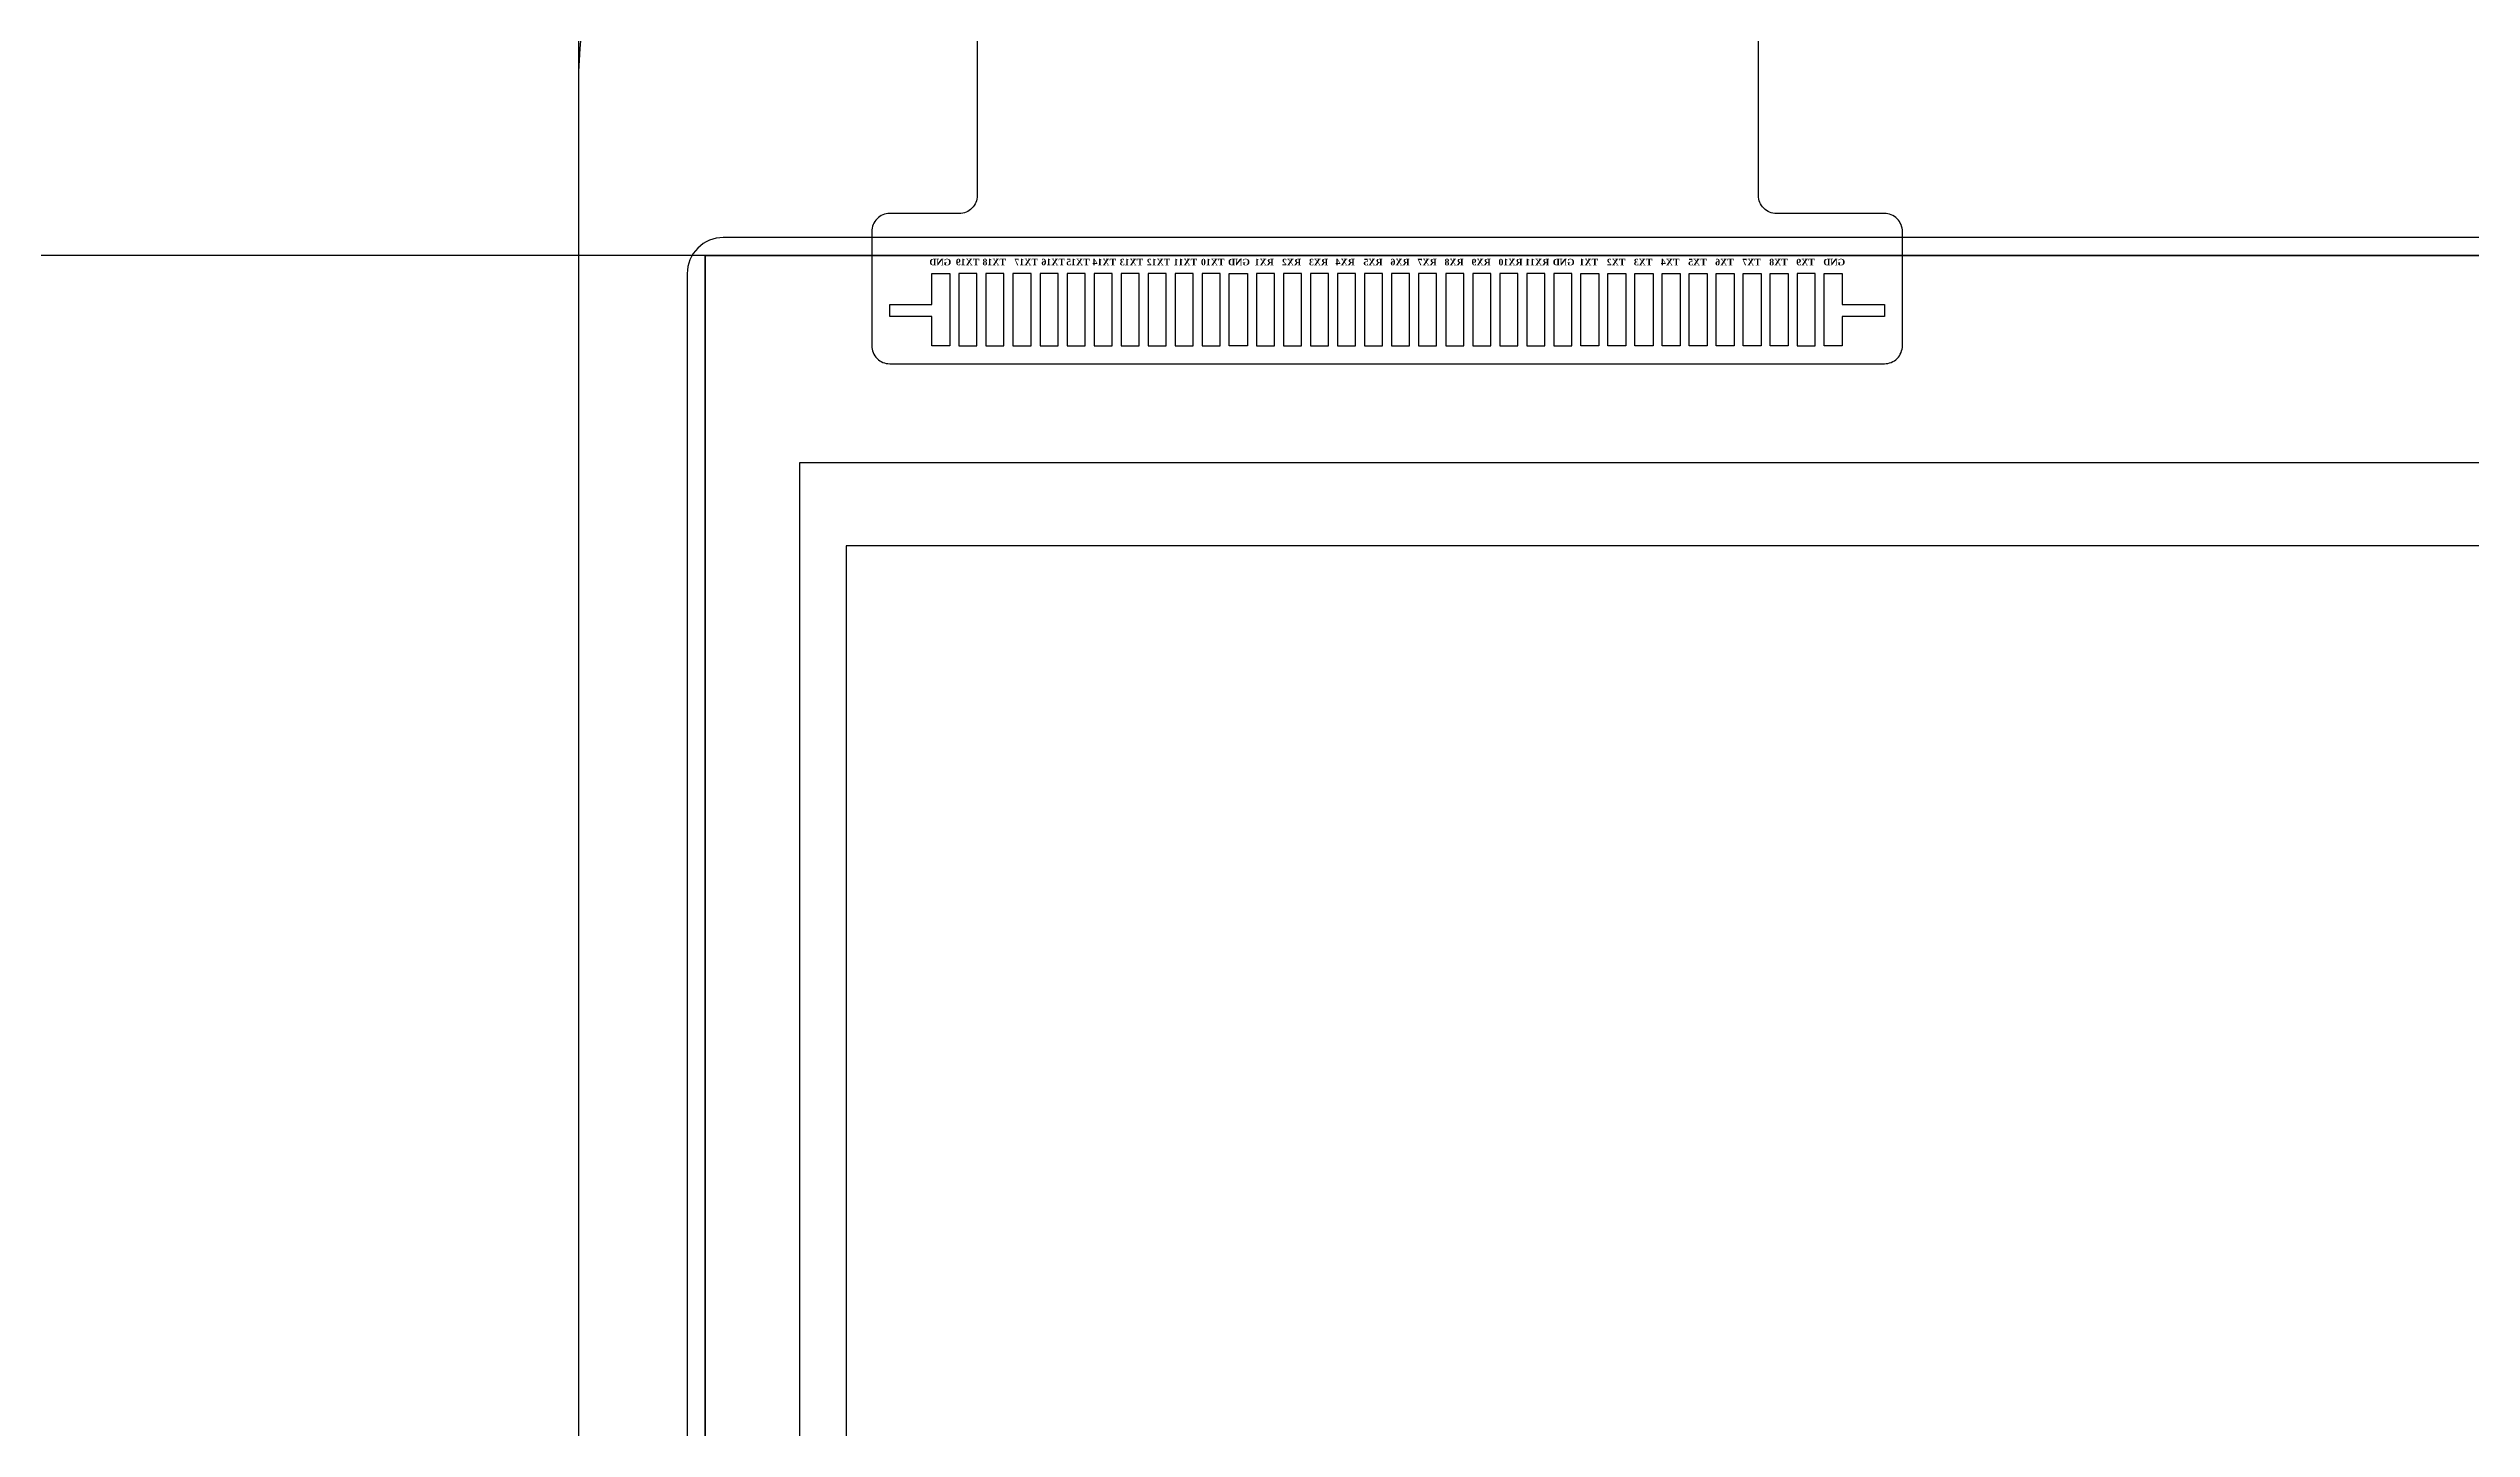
# Model space of a CAD drawing. Header units: inches. Extents: x 1779 to 2225, y 40 to 347.
# Drawn here: x 2052.56 to 2092.88, y 229.31 to 252.27 of the extents above; entities that cross this region are included whole.
import ezdxf

# ---------------------------------------------------------------- set-up
doc = ezdxf.new("R2010")
doc.units = ezdxf.units.IN
doc.header["$LTSCALE"] = 2.574606
doc.header["$MEASUREMENT"] = 0
doc.header["$PDMODE"] = 3
doc.header["$PDSIZE"] = 0.3125
doc.layers.get('0').update_dxf_attribs({"linetype": 'CONTINUOUS'})
doc.layers.get('Defpoints').update_dxf_attribs({"linetype": 'CONTINUOUS'})
for name, color, linetype in [('05', 4, 'CONTINUOUS'), ('Cover lens', 6, 'CONTINUOUS'), ('Dimension', 7, 'CONTINUOUS'), ('FPC', 11, 'CONTINUOUS'), ('RX', 1, 'CONTINUOUS'), ('sensor AA', 131, 'CONTINUOUS'), ('Sensor outline', 190, 'CONTINUOUS'), ('背面保护膜', 4, 'CONTINUOUS')]:
    doc.layers.add(name, color=color, linetype=linetype)
doc.styles.add('WMF-Times New Roman0', font='timesbd.ttf')
doc.styles.add('文字样式', font='verdana.ttf', dxfattribs={"height": 2})
doc.dimstyles.new('标注', dxfattribs={"dimtxt": 2, "dimasz": 2, "dimexe": 0.2, "dimexo": 0.2, "dimgap": 0.2, "dimtad": 1, "dimdsep": 46, "dimtxsty": '文字样式', "dimcen": 0, "dimclrd": 256, "dimclre": 256, "dimclrt": 256, "dimadec": 0, "dimazin": 0, "dimtfac": 1, "dimtmove": 0, "dimatfit": 3, "dimfxl": 0, "dimarcsym": 0})

# ---------------------------------------------------------------- blocks, each defined once
blk = doc.blocks.new('12521212')
at = {"layer": 'RX'}
for points in [[(1600.864, 243.921), (1600.864, 245.121), (1600.564, 245.121), (1600.564, 244.604), (1599.864, 244.604), (1599.864, 244.404), (1600.564, 244.404), (1600.564, 243.921), (1600.564, 243.921)], [(1601.014, 243.921), (1601.014, 245.121), (1601.314, 245.121), (1601.314, 243.921)], [(1601.764, 243.921), (1601.764, 245.121), (1601.464, 245.121), (1601.464, 243.921)], [(1602.214, 243.921), (1602.214, 245.121), (1601.914, 245.121), (1601.914, 243.921)], [(1602.664, 243.921), (1602.664, 245.121), (1602.364, 245.121), (1602.364, 243.921)], [(1603.114, 243.921), (1603.114, 245.121), (1602.814, 245.121), (1602.814, 243.921)], [(1603.564, 243.921), (1603.564, 245.121), (1603.264, 245.121), (1603.264, 243.921)], [(1604.014, 243.921), (1604.014, 245.121), (1603.714, 245.121), (1603.714, 243.921)], [(1604.464, 243.921), (1604.464, 245.121), (1604.164, 245.121), (1604.164, 243.921)], [(1604.914, 243.921), (1604.914, 245.121), (1604.614, 245.121), (1604.614, 243.921)], [(1605.064, 243.921), (1605.064, 245.121), (1605.364, 245.121), (1605.364, 243.921)], [(1605.514, 243.921), (1605.514, 245.121), (1605.814, 245.121), (1605.814, 243.921)], [(1605.964, 243.921), (1605.964, 245.121), (1606.264, 245.121), (1606.264, 243.921)], [(1606.414, 243.921), (1606.414, 245.121), (1606.714, 245.121), (1606.714, 243.921)], [(1606.864, 243.921), (1606.864, 245.121), (1607.164, 245.121), (1607.164, 243.921)], [(1607.314, 243.921), (1607.314, 245.121), (1607.614, 245.121), (1607.614, 243.921)], [(1607.764, 243.921), (1607.764, 245.121), (1608.064, 245.121), (1608.064, 243.921)], [(1608.214, 243.921), (1608.214, 245.121), (1608.514, 245.121), (1608.514, 243.921)], [(1608.664, 243.921), (1608.664, 245.121), (1608.964, 245.121), (1608.964, 243.921)], [(1609.114, 243.921), (1609.114, 245.121), (1609.414, 245.121), (1609.414, 243.921)], [(1609.564, 243.921), (1609.564, 245.121), (1609.864, 245.121), (1609.864, 243.921)], [(1610.014, 243.921), (1610.014, 245.121), (1610.314, 245.121), (1610.314, 243.921)], [(1610.764, 243.921), (1610.764, 245.121), (1610.464, 245.121), (1610.464, 243.921)], [(1610.914, 243.921), (1610.914, 245.121), (1611.214, 245.121), (1611.214, 243.921)], [(1611.364, 243.921), (1611.364, 245.121), (1611.664, 245.121), (1611.664, 243.921)], [(1611.814, 243.921), (1611.814, 245.121), (1612.114, 245.121), (1612.114, 243.921)], [(1612.264, 243.921), (1612.264, 245.121), (1612.564, 245.121), (1612.564, 243.921)], [(1612.714, 243.921), (1612.714, 245.121), (1613.014, 245.121), (1613.014, 243.921)], [(1613.164, 243.921), (1613.164, 245.121), (1613.464, 245.121), (1613.464, 243.921)], [(1613.614, 243.921), (1613.614, 245.121), (1613.914, 245.121), (1613.914, 243.921)], [(1614.064, 243.921), (1614.064, 245.121), (1614.364, 245.121), (1614.364, 243.921)], [(1614.514, 243.921), (1614.514, 245.121), (1614.814, 245.121), (1614.814, 243.921)], [(1614.964, 243.921), (1614.964, 245.121), (1615.264, 245.121), (1615.264, 243.921)], [(1615.714, 243.921), (1615.714, 244.404), (1616.414, 244.404), (1616.414, 244.604), (1615.714, 244.604), (1615.714, 245.121), (1615.414, 245.121), (1615.414, 243.921)]]:
    blk.add_lwpolyline(points, dxfattribs=at)
at = {"layer": 'sensor AA'}
blk.add_lwpolyline([(1560.144, 241.971), (1617.914, 241.971), (1617.914, 146.791), (1560.144, 146.791)], close=True, dxfattribs=at)
at = {"layer": 'Sensor outline'}
blk.add_lwpolyline([(1558.634, 143.961), (1619.484, 143.961), (1558.634, 143.961), (1558.634, 245.421), (1619.484, 245.421), (1619.484, 143.961), (1619.484, 245.421), (1558.634, 245.421)], close=True, dxfattribs=at)
at = {"style": 'WMF-Times New Roman0'}
for p in [(1600.516, 245.258), (1605.018, 245.258), (1610.421, 245.258), (1615.391, 245.258)]:
    blk.add_text('GND', height=0.1085, dxfattribs=at).set_placement(p)
at = {"layer": '05', "style": 'WMF-Times New Roman0'}
for s, p in [('TX9', (1601.021, 245.258)), ('TX8', (1601.471, 245.258)), ('TX7', (1601.919, 245.258)), ('TX6', (1602.37, 245.258)), ('TX5', (1602.821, 245.258)), ('TX4', (1603.272, 245.258)), ('TX3', (1603.725, 245.258)), ('TX2', (1604.173, 245.258)), ('TX1', (1604.628, 245.258)), ('RX11', (1605.441, 245.258)), ('RX10', (1605.885, 245.258)), ('RX9', (1606.415, 245.258)), ('RX8', (1606.865, 245.258)), ('RX7', (1607.313, 245.258)), ('RX6', (1607.764, 245.258)), ('RX5', (1608.215, 245.258)), ('RX4', (1608.677, 245.258)), ('RX3', (1609.121, 245.258)), ('RX2', (1609.57, 245.258)), ('RX1', (1610.024, 245.258)), ('TX10', (1610.844, 245.258)), ('TX11', (1611.3, 245.258)), ('TX12', (1611.746, 245.258)), ('TX13', (1612.197, 245.258)), ('TX14', (1612.648, 245.258)), ('TX15', (1613.088, 245.259)), ('TX16', (1613.499, 245.259)), ('TX17', (1613.948, 245.259)), ('TX18', (1614.48, 245.259)), ('TX19', (1614.924, 245.259))]:
    blk.add_text(s, height=0.1085, dxfattribs=at).set_placement(p)
blk = doc.blocks.new('*D59')
at = {"layer": 'Defpoints', "color": 0}
for p in [(2049.771, 248.827), (2064.424, 248.827), (2064.424, 147.367)]:
    blk.add_point(p, dxfattribs=at)
at = {"layer": 'Dimension', "lineweight": -2}
for p, q in [((2064.224, 248.827), (2049.571, 248.827)), ((2049.771, 149.367), (2049.771, 246.827)), ((2064.224, 147.367), (2049.571, 147.367))]:
    blk.add_line(p, q, dxfattribs=at)
at = {"layer": 'Dimension'}
for points in [[(2049.438, 246.827), (2050.104, 246.827), (2049.771, 248.827)], [(2049.438, 149.367), (2050.104, 149.367), (2049.771, 147.367)]]:
    blk.add_solid(points, dxfattribs=at)
at = {"layer": 'Dimension', "insert": (2048.249, 198.097), "char_height": 2, "attachment_point": 5, "rotation": 90, "style": '文字样式'}
blk.add_mtext('101.46%%P0.1(sensor OD)', dxfattribs=at)
blk = doc.blocks.new('*D83')
at = {"layer": 'Defpoints', "color": 0}
for p in [(2072.269, 280.561), (2072.269, 265.621), (2061.389, 239.213)]:
    blk.add_point(p, dxfattribs=at)
at = {"layer": 'Dimension', "lineweight": -2}
for p, q in [((2061.389, 239.413), (2061.389, 280.761)), ((2072.269, 265.821), (2072.269, 280.761)), ((2063.389, 280.561), (2070.269, 280.561))]:
    blk.add_line(p, q, dxfattribs=at)
at = {"layer": 'Dimension'}
for points in [[(2063.389, 280.895), (2063.389, 280.228), (2061.389, 280.561)], [(2070.269, 280.895), (2070.269, 280.228), (2072.269, 280.561)]]:
    blk.add_solid(points, dxfattribs=at)
at = {"layer": 'Dimension', "insert": (2066.829, 281.807), "char_height": 2, "attachment_point": 5, "style": '文字样式'}
blk.add_mtext('10.88', dxfattribs=at)

msp = doc.modelspace()

# ---------------------------------------------------------------- linework, layer by layer
at = {"layer": 'Cover lens', "linetype": 'Continuous'}
msp.add_lwpolyline([(2068.962, 134.101, -0.395956), (2061.389, 142.165), (2061.389, 251.698, -0.414214), (2069.099, 259.408), (2118.739, 259.408, -0.414214), (2126.449, 251.698), (2126.449, 142.165, -0.395956), (2118.875, 134.101, -0.031377), (2068.962, 134.101)], format="xyb", dxfattribs=at)
msp.add_lwpolyline([(2121.999, 150.398), (2121.999, 243.998), (2065.839, 243.998), (2065.839, 150.398)], close=True, dxfattribs=at)
at = {"layer": 'FPC', "linetype": 'Continuous'}
msp.add_lwpolyline([(2068.019, 262.112), (2068.019, 249.827, -0.414214), (2067.719, 249.527), (2066.564, 249.527, 0.414214), (2066.264, 249.227), (2066.264, 247.327, 0.414214), (2066.564, 247.027), (2083.114, 247.027, 0.414214), (2083.414, 247.327), (2083.414, 249.227, 0.414214), (2083.114, 249.527), (2081.319, 249.527, -0.414214), (2081.019, 249.827), (2081.019, 253.012)], format="xyb", dxfattribs=at)
for points in [[(2067.564, 247.327), (2067.264, 247.327), (2067.264, 247.811), (2066.564, 247.811), (2066.564, 248.011), (2067.264, 248.011), (2067.264, 248.527), (2067.564, 248.527)], [(2068.014, 247.327), (2068.014, 248.527), (2067.714, 248.527), (2067.714, 247.327)], [(2068.464, 247.327), (2068.464, 248.527), (2068.164, 248.527), (2068.164, 247.327)], [(2068.914, 247.327), (2068.914, 248.527), (2068.614, 248.527), (2068.614, 247.327)], [(2069.364, 247.327), (2069.364, 248.527), (2069.064, 248.527), (2069.064, 247.327)], [(2069.814, 247.327), (2069.814, 248.527), (2069.514, 248.527), (2069.514, 247.327)], [(2070.264, 247.327), (2070.264, 248.527), (2069.964, 248.527), (2069.964, 247.327)], [(2070.714, 247.327), (2070.714, 248.527), (2070.414, 248.527), (2070.414, 247.327)], [(2071.164, 247.327), (2071.164, 248.527), (2070.864, 248.527), (2070.864, 247.327)], [(2071.614, 247.327), (2071.614, 248.527), (2071.314, 248.527), (2071.314, 247.327)], [(2072.064, 247.327), (2072.064, 248.527), (2071.764, 248.527), (2071.764, 247.327)], [(2072.514, 247.327), (2072.214, 247.327), (2072.214, 248.527), (2072.514, 248.527)], [(2072.964, 247.327), (2072.964, 248.527), (2072.664, 248.527), (2072.664, 247.327)], [(2073.414, 247.327), (2073.414, 248.527), (2073.114, 248.527), (2073.114, 247.327)], [(2073.864, 247.327), (2073.864, 248.527), (2073.564, 248.527), (2073.564, 247.327)], [(2074.314, 247.327), (2074.314, 248.527), (2074.014, 248.527), (2074.014, 247.327)], [(2074.764, 247.327), (2074.764, 248.527), (2074.464, 248.527), (2074.464, 247.327)], [(2075.214, 247.327), (2075.214, 248.527), (2074.914, 248.527), (2074.914, 247.327)], [(2075.664, 247.327), (2075.664, 248.527), (2075.364, 248.527), (2075.364, 247.327)], [(2076.114, 247.327), (2076.114, 248.527), (2075.814, 248.527), (2075.814, 247.327)], [(2076.564, 247.327), (2076.564, 248.527), (2076.264, 248.527), (2076.264, 247.327)], [(2077.014, 247.327), (2077.014, 248.527), (2076.714, 248.527), (2076.714, 247.327)], [(2077.464, 247.327), (2077.464, 248.527), (2077.164, 248.527), (2077.164, 247.327)], [(2077.914, 247.327), (2077.914, 248.527), (2077.614, 248.527), (2077.614, 247.327)], [(2078.364, 247.327), (2078.064, 247.327), (2078.064, 248.527), (2078.364, 248.527)], [(2078.814, 247.327), (2078.514, 247.327), (2078.514, 248.527), (2078.814, 248.527)], [(2079.264, 247.327), (2078.964, 247.327), (2078.964, 248.527), (2079.264, 248.527)], [(2079.714, 247.327), (2079.414, 247.327), (2079.414, 248.527), (2079.714, 248.527)], [(2080.164, 247.327), (2079.864, 247.327), (2079.864, 248.527), (2080.164, 248.527)], [(2080.614, 247.327), (2080.314, 247.327), (2080.314, 248.527), (2080.614, 248.527)], [(2081.064, 247.327), (2080.764, 247.327), (2080.764, 248.527), (2081.064, 248.527)], [(2081.514, 247.327), (2081.214, 247.327), (2081.214, 248.527), (2081.514, 248.527)], [(2081.964, 247.327), (2081.964, 248.527), (2081.664, 248.527), (2081.664, 247.327)], [(2082.414, 247.327), (2082.114, 247.327), (2082.114, 248.527), (2082.414, 248.527), (2082.414, 248.011), (2083.114, 248.011), (2083.114, 247.811), (2082.414, 247.811), (2082.414, 247.327)]]:
    msp.add_lwpolyline(points, close=True, dxfattribs=at)
at = {"layer": '背面保护膜'}
msp.add_lwpolyline([(2124.044, 249.127), (2063.794, 249.127, 0.414214), (2063.194, 248.527), (2063.194, 147.667, 0.414214), (2063.794, 147.067), (2124.344, 147.067), (2128.844, 147.067, 0.414214), (2129.644, 147.867), (2129.644, 151.867, 0.414214), (2128.844, 152.667), (2124.844, 152.667, -0.414214), (2124.644, 152.867), (2124.644, 248.527, 0.414214)], format="xyb", close=True, dxfattribs=at)

# ---------------------------------------------------------------- block references
at = {"layer": 'Dimension', "xscale": -1}
msp.add_blockref('12521212', (3682.978, 3.407), dxfattribs=at)

# ---------------------------------------------------------------- dimensions: what is measured, and where the dimension line sits
at = {"layer": 'Dimension'}
dim = msp.add_linear_dim(base=(2072.269, 280.561), p1=(2061.389, 239.213), p2=(2072.269, 265.621), dimstyle='标注', override={"dimfxl": 0.5}, dxfattribs=at)
dim.commit()
dim.dimension.update_dxf_attribs({"geometry": '*D83', "text_midpoint": (2066.829, 281.807)})
dim = msp.add_linear_dim(base=(2049.771, 248.827), p1=(2064.424, 147.367), p2=(2064.424, 248.827), angle=90, text='<>%%P0.1(sensor OD)', dimstyle='标注', override={"dimfxl": 0.5}, dxfattribs=at)
dim.commit()
dim.dimension.update_dxf_attribs({"geometry": '*D59', "text_midpoint": (2048.249, 198.097)})

doc.saveas('drawing.dxf')
